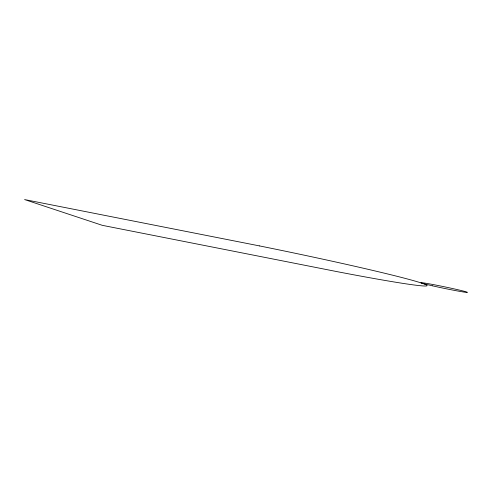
<?xml version="1.0" encoding="UTF-8"?>
<svg xmlns="http://www.w3.org/2000/svg" width="492" height="492" viewBox="0 0 492 492"><rect width="100%" height="100%" fill="white"/><g stroke="black" fill="none" stroke-linecap="round" stroke-linejoin="round"><path stroke-width="0.74" d="M259.579 245.926L24.6 199.574L102.275 225.324L337.254 271.676A149.556 4.957 11.7 0 0 421.767 283.134A149.556 4.957 11.7 0 0 259.573 245.926M432.24 285.772A23.733 0.787 11.7 0 0 467.4 292.371A23.733 0.787 11.7 0 0 432.843 284.505A23.733 0.787 11.7 0 0 432.24 285.772"/></g></svg>
